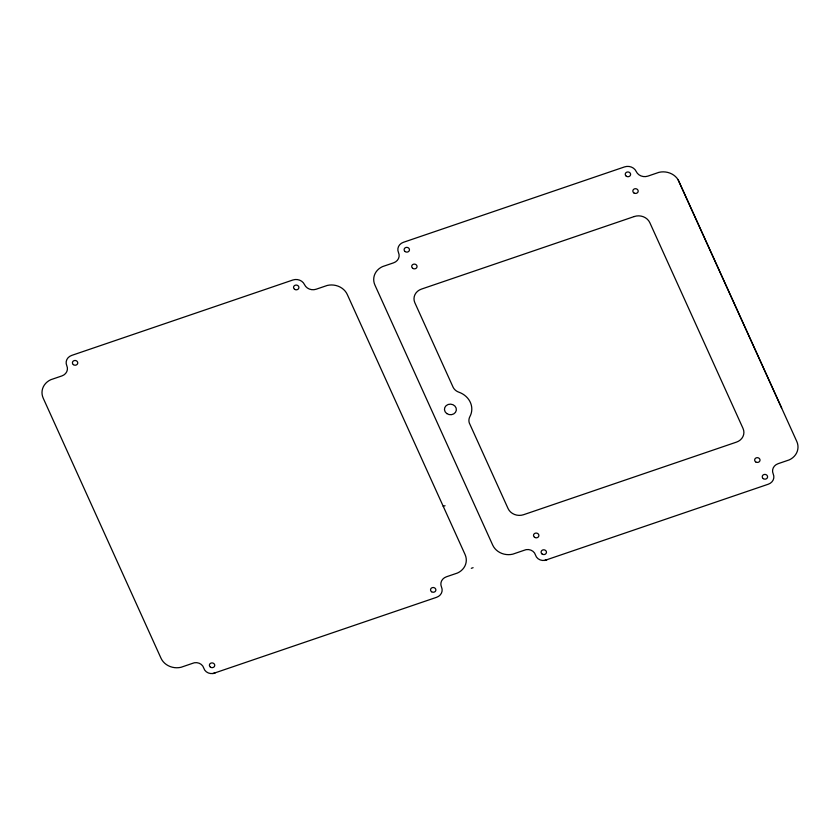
<?xml version="1.0" encoding="UTF-8"?>
<svg xmlns="http://www.w3.org/2000/svg" width="840" height="840" viewBox="0 0 840 840"><rect width="100%" height="100%" fill="white"/><g stroke="black" fill="none" stroke-linecap="round" stroke-linejoin="round"><path stroke-width="1.26" d="M212.814 673.617L215.439 672.725M544.52 560.511L547.145 559.619M443.237 506.331L445.032 505.722M471.303 568.302L473.099 567.693M213.497 673.386L436.58 597.313A8.957 7.949 5.4 0 0 441.504 587.055A8.957 7.949 5.4 0 1 446.429 576.786L457.485 573.017A16.663 14.784 5.4 0 0 465.077 554.547L347.288 294.504A16.663 14.784 5.4 0 0 327.233 285.453L316.176 289.223A8.957 7.949 5.4 0 1 304.51 284.613A8.957 7.949 5.4 0 0 292.856 280.004L71.715 355.404A8.957 7.949 5.4 0 0 66.791 365.673A8.957 7.949 5.4 0 1 61.866 375.931L50.809 379.701A16.663 14.784 5.4 0 0 43.218 398.181L161.007 658.224A16.663 14.784 5.4 0 0 181.062 667.275L192.119 663.505A7.917 7.025 5.4 0 1 203.774 668.115A7.917 7.025 5.4 0 0 213.171 673.46M545.202 560.28L768.285 484.218A8.957 7.949 5.4 0 0 773.21 473.949A8.957 7.949 5.4 0 1 778.134 463.68L789.191 459.911A16.663 14.784 5.4 0 0 796.782 441.441L678.111 179.75A16.663 14.784 5.4 0 0 658.938 172.347L647.881 176.117A8.957 7.949 5.4 0 1 636.226 171.507A8.957 7.949 5.4 0 0 624.561 166.898L403.421 242.298A8.957 7.949 5.4 0 0 398.496 252.567A8.957 7.949 5.4 0 1 393.572 262.836L382.515 266.606A16.663 14.784 5.4 0 0 374.923 285.075L492.713 545.118A16.663 14.784 5.4 0 0 512.768 554.169L523.824 550.4A7.917 7.025 5.4 0 1 535.49 555.009A7.917 7.025 5.4 0 0 544.876 560.364M678.111 179.75L781.673 408.104M634.274 216.531L421.428 289.107A11.949 10.595 5.4 0 0 414.866 302.788L453.191 387.408A10.112 8.967 5.4 0 0 458.829 392.175A20.003 17.745 5.4 0 1 469.896 416.608A10.301 9.135 5.4 0 0 469.276 422.919L508.064 508.546A11.949 10.595 5.4 0 0 523.614 514.7L736.46 442.124A11.949 10.595 5.4 0 0 743.022 428.431L649.824 222.673A11.949 10.595 5.4 0 0 634.274 216.531M446.744 413.553A5.975 5.303 5.4 0 0 456.32 410.288A5.975 5.303 5.4 0 0 448.161 404.481A5.975 5.303 5.4 0 0 446.744 413.553M294.578 289.296A2.688 2.384 5.4 0 0 298.882 287.826A2.688 2.384 5.4 0 0 295.207 285.212A2.688 2.384 5.4 0 0 294.578 289.296M73.343 364.623A2.688 2.384 5.4 0 0 77.721 363.332A2.688 2.384 5.4 0 0 74.193 360.581A2.688 2.384 5.4 0 0 73.343 364.623M626.283 176.19A2.688 2.384 5.4 0 0 630.588 174.72A2.688 2.384 5.4 0 0 626.924 172.106A2.688 2.384 5.4 0 0 626.283 176.19M405.048 251.517A2.688 2.384 5.4 0 0 409.427 250.226A2.688 2.384 5.4 0 0 405.899 247.475A2.688 2.384 5.4 0 0 405.048 251.517M412.724 268.328A2.688 2.384 5.4 0 0 417.029 266.858A2.688 2.384 5.4 0 0 413.364 264.243A2.688 2.384 5.4 0 0 412.724 268.328M633.864 192.916A2.688 2.384 5.4 0 0 638.169 191.457A2.688 2.384 5.4 0 0 634.494 188.843A2.688 2.384 5.4 0 0 633.864 192.916M755.685 461.895A2.688 2.384 5.4 0 0 760 460.425A2.688 2.384 5.4 0 0 756.325 457.81A2.688 2.384 5.4 0 0 755.685 461.895M534.544 537.295A2.688 2.384 5.4 0 0 538.86 535.826A2.688 2.384 5.4 0 0 535.185 533.211A2.688 2.384 5.4 0 0 534.544 537.295M542.125 554.033A2.688 2.384 5.4 0 0 546.441 552.562A2.688 2.384 5.4 0 0 542.766 549.948A2.688 2.384 5.4 0 0 542.125 554.033M763.266 478.632A2.688 2.384 5.4 0 0 767.571 477.162A2.688 2.384 5.4 0 0 763.907 474.548A2.688 2.384 5.4 0 0 763.266 478.632M210.42 667.128A2.688 2.384 5.4 0 0 214.725 665.669A2.688 2.384 5.4 0 0 211.06 663.054A2.688 2.384 5.4 0 0 210.42 667.128M431.56 591.727A2.688 2.384 5.4 0 0 435.866 590.258A2.688 2.384 5.4 0 0 432.201 587.654A2.688 2.384 5.4 0 0 431.56 591.727"/></g></svg>
